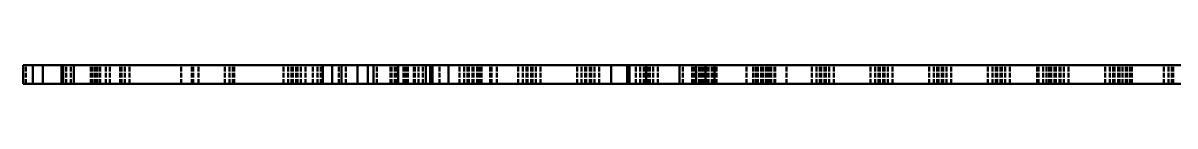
# Model space of a CAD drawing. Header units: millimetres. Extents: x -25 to 356, y -34 to 274.
# Drawn here: x -25.1 to 68.4, y -10.1 to -8.6 of the extents above; entities that cross this region are included whole.
import ezdxf

# ---------------------------------------------------------------- set-up
doc = ezdxf.new("R2010")
doc.units = ezdxf.units.MM
doc.linetypes.add('Continuous2', pattern=[0])
doc.linetypes.add('DASHED', pattern=[0.5, 0.375, -0.125])
doc.layers.add('Unnamed Level 1000', color=1, linetype='Continuous')

msp = doc.modelspace()

# ---------------------------------------------------------------- linework, layer by layer
at = {"layer": 'Unnamed Level 1000', "color": 1, "linetype": 'DASHED', "lineweight": 50, "true_color": 0xff0000}
for p, q in [((-25.111, -10.097), (-25.111, -8.597)), ((-25.111, -10.097), (-25.111, -8.597)), ((-23.511, -8.597), (-25.111, -8.597)), ((-24.897, -10.097), (-24.897, -8.597)), ((-23.511, -10.097), (-23.511, -8.597)), ((-23.511, -10.097), (-23.511, -8.597)), ((-0.78, -8.597), (-23.511, -8.597)), ((-21.986, -10.097), (-21.986, -8.597)), ((-21.986, -10.097), (-21.986, -8.597)), ((-21.236, -8.597), (-21.986, -8.597)), ((-21.986, -10.097), (-21.986, -8.597)), ((-21.986, -8.597), (-21.236, -8.597)), ((-21.986, -10.097), (-21.986, -8.597)), ((-21.986, -8.597), (-20.986, -8.597)), ((-21.986, -8.597), (-21.986, -10.097)), ((-20.986, -8.597), (-21.986, -8.597)), ((-21.986, -10.097), (-21.986, -8.597)), ((-21.986, -10.097), (-21.986, -8.597)), ((-21.236, -8.597), (-21.986, -8.597)), ((-21.986, -10.097), (-21.986, -8.597)), ((-21.986, -8.597), (-21.236, -8.597)), ((-21.885, -10.097), (-21.885, -8.597)), ((-21.885, -10.097), (-21.885, -8.597)), ((-21.852, -8.597), (-21.852, -10.097)), ((-21.852, -10.097), (-21.852, -8.597)), ((-21.611, -10.097), (-21.611, -8.597)), ((-21.611, -10.097), (-21.611, -8.597)), ((-8.736, -8.597), (-21.236, -8.597)), ((-21.236, -10.097), (-21.236, -8.597)), ((-21.236, -10.097), (-21.236, -8.597)), ((-21.236, -10.097), (-21.236, -8.597)), ((-21.236, -8.597), (-8.736, -8.597)), ((-8.736, -8.597), (-21.236, -8.597)), ((-21.236, -10.097), (-21.236, -8.597)), ((-21.236, -10.097), (-21.236, -8.597)), ((-21.236, -10.097), (-21.236, -8.597)), ((-21.236, -8.597), (-8.736, -8.597)), ((-20.986, -8.597), (-20.986, -10.097)), ((-20.986, -8.597), (-20.986, -10.097)), ((-20.986, -8.597), (77.264, -8.597)), ((-20.986, -10.097), (-20.986, -8.597)), ((-20.986, -10.097), (-20.986, -8.597)), ((77.264, -8.597), (-20.986, -8.597)), ((-19.604, -10.097), (-19.604, -8.597)), ((-19.604, -10.097), (-19.604, -8.597)), ((-19.273, -8.597), (-19.604, -8.597)), ((-19.604, -10.097), (-19.604, -8.597)), ((-19.604, -8.597), (-18.854, -8.597)), ((-19.604, -10.097), (-19.604, -8.597)), ((-19.604, -10.097), (-19.604, -8.597)), ((-18.854, -8.597), (-19.604, -8.597)), ((-19.604, -10.097), (-19.604, -8.597)), ((-19.604, -8.597), (-18.854, -8.597)), ((-19.504, -10.097), (-19.504, -8.597)), ((-19.504, -10.097), (-19.504, -8.597)), ((-19.061, -8.597), (-19.273, -8.597)), ((-19.273, -10.097), (-19.273, -8.597)), ((-19.229, -10.097), (-19.229, -8.597)), ((-19.061, -10.097), (-19.061, -8.597)), ((-18.08, -8.597), (-19.061, -8.597)), ((-19.061, -10.097), (-19.061, -8.597)), ((-19.061, -10.097), (-19.061, -8.597)), ((-18.854, -10.097), (-18.854, -8.597)), ((-18.854, -10.097), (-18.854, -8.597)), ((-18.854, -8.597), (15.078, -8.597)), ((-18.854, -10.097), (-18.854, -8.597)), ((-1.592, -8.597), (-18.854, -8.597)), ((-18.854, -10.097), (-18.854, -8.597)), ((-18.854, -10.097), (-18.854, -8.597)), ((-18.854, -8.597), (-1.592, -8.597)), ((-18.404, -10.097), (-18.404, -8.597)), ((-18.08, -10.097), (-18.08, -8.597)), ((-12.28, -8.597), (-18.08, -8.597)), ((-17.223, -10.097), (-17.223, -8.597)), ((-17.223, -10.097), (-17.223, -8.597)), ((-16.473, -8.597), (-17.223, -8.597)), ((-17.223, -10.097), (-17.223, -8.597)), ((-17.223, -8.597), (-16.473, -8.597)), ((-17.223, -10.097), (-17.223, -8.597)), ((-17.223, -10.097), (-17.223, -8.597)), ((-16.473, -8.597), (-17.223, -8.597)), ((-17.223, -10.097), (-17.223, -8.597)), ((-17.223, -8.597), (-16.473, -8.597)), ((-17.123, -10.097), (-17.123, -8.597)), ((-17.123, -10.097), (-17.123, -8.597)), ((-16.848, -10.097), (-16.848, -8.597)), ((-16.848, -10.097), (-16.848, -8.597)), ((-3.973, -8.597), (-16.473, -8.597)), ((-16.473, -10.097), (-16.473, -8.597)), ((-16.473, -10.097), (-16.473, -8.597)), ((-16.473, -10.097), (-16.473, -8.597)), ((-16.473, -8.597), (-3.973, -8.597)), ((-3.973, -8.597), (-16.473, -8.597)), ((-16.473, -10.097), (-16.473, -8.597)), ((-16.473, -10.097), (-16.473, -8.597)), ((-16.473, -10.097), (-16.473, -8.597)), ((-16.473, -8.597), (-3.973, -8.597)), ((-12.28, -10.097), (-12.28, -8.597)), ((-11.337, -8.597), (-12.28, -8.597)), ((-12.28, -10.097), (-12.28, -8.597)), ((-11.414, -10.097), (-11.414, -8.597)), ((-11.337, -10.097), (-11.337, -8.597)), ((-10.866, -8.597), (-11.337, -8.597)), ((-11.299, -10.097), (-11.299, -8.597)), ((-10.866, -10.097), (-10.866, -8.597)), ((-10.866, -10.097), (-10.866, -8.597)), ((4.706, -8.597), (-10.866, -8.597)), ((-8.736, -10.097), (-8.736, -8.597)), ((-8.736, -10.097), (-8.736, -8.597)), ((-7.986, -8.597), (-8.736, -8.597)), ((-8.736, -10.097), (-8.736, -8.597)), ((-8.736, -8.597), (-7.986, -8.597)), ((-8.736, -10.097), (-8.736, -8.597)), ((-8.736, -10.097), (-8.736, -8.597)), ((-7.986, -8.597), (-8.736, -8.597)), ((-8.736, -10.097), (-8.736, -8.597)), ((-8.736, -8.597), (-7.986, -8.597)), ((-8.361, -10.097), (-8.361, -8.597)), ((-8.361, -10.097), (-8.361, -8.597)), ((-8.086, -10.097), (-8.086, -8.597)), ((-8.086, -10.097), (-8.086, -8.597)), ((-7.986, -10.097), (-7.986, -8.597)), ((-7.986, -10.097), (-7.986, -8.597)), ((-7.986, -10.097), (-7.986, -8.597)), ((-7.986, -10.097), (-7.986, -8.597)), ((-7.986, -10.097), (-7.986, -8.597)), ((-7.986, -10.097), (-7.986, -8.597)), ((-3.973, -10.097), (-3.973, -8.597)), ((-3.973, -10.097), (-3.973, -8.597)), ((-3.223, -8.597), (-3.973, -8.597)), ((-3.973, -10.097), (-3.973, -8.597)), ((-3.973, -8.597), (-3.223, -8.597)), ((-3.973, -10.097), (-3.973, -8.597)), ((-3.973, -10.097), (-3.973, -8.597)), ((-3.223, -8.597), (-3.973, -8.597)), ((-3.973, -10.097), (-3.973, -8.597)), ((-3.973, -8.597), (-3.223, -8.597)), ((-3.598, -10.097), (-3.598, -8.597)), ((-3.598, -10.097), (-3.598, -8.597)), ((-3.324, -10.097), (-3.324, -8.597)), ((-3.324, -10.097), (-3.324, -8.597)), ((-3.223, -10.097), (-3.223, -8.597)), ((-3.223, -10.097), (-3.223, -8.597)), ((-3.223, -10.097), (-3.223, -8.597)), ((-3.223, -10.097), (-3.223, -8.597)), ((-3.223, -10.097), (-3.223, -8.597)), ((-3.223, -10.097), (-3.223, -8.597)), ((-2.936, -10.097), (-2.936, -8.597)), ((-2.936, -10.097), (-2.936, -8.597)), ((-2.186, -8.597), (-2.936, -8.597)), ((-2.936, -10.097), (-2.936, -8.597)), ((-2.936, -8.597), (-2.186, -8.597)), ((-2.835, -10.097), (-2.835, -8.597)), ((-2.561, -10.097), (-2.561, -8.597)), ((10.314, -8.597), (-2.186, -8.597)), ((-2.186, -10.097), (-2.186, -8.597)), ((-2.186, -10.097), (-2.186, -8.597)), ((-2.186, -10.097), (-2.186, -8.597)), ((-2.186, -8.597), (10.314, -8.597)), ((-1.592, -10.097), (-1.592, -8.597)), ((-1.592, -10.097), (-1.592, -8.597)), ((-0.842, -8.597), (-1.592, -8.597)), ((-1.592, -10.097), (-1.592, -8.597)), ((-1.592, -8.597), (-0.842, -8.597)), ((-1.217, -10.097), (-1.217, -8.597)), ((-0.942, -10.097), (-0.942, -8.597)), ((-0.842, -10.097), (-0.842, -8.597)), ((-0.842, -10.097), (-0.842, -8.597)), ((-0.842, -10.097), (-0.842, -8.597)), ((-0.78, -10.097), (-0.78, -8.597)), ((-0.78, -10.097), (-0.78, -8.597)), ((-0.78, -8.597), (0.72, -8.597)), ((0.519, -10.097), (0.519, -8.597)), ((0.72, -10.097), (0.72, -8.597)), ((0.72, -10.097), (0.72, -8.597)), ((0.72, -10.097), (0.72, -8.597)), ((0.72, -10.097), (0.72, -8.597)), ((0.72, -10.097), (0.72, -8.597)), ((3.32, -8.597), (0.72, -8.597)), ((1.069, -10.097), (1.069, -8.597)), ((5.77, -8.597), (2.87, -8.597)), ((2.87, -8.597), (2.87, -10.097)), ((2.87, -10.097), (2.87, -8.597)), ((2.87, -8.597), (5.77, -8.597)), ((5.77, -8.597), (2.87, -8.597)), ((2.87, -8.597), (2.87, -10.097)), ((2.87, -10.097), (2.87, -8.597)), ((2.87, -8.597), (5.77, -8.597)), ((3.32, -10.097), (3.32, -8.597)), ((3.32, -10.097), (3.32, -8.597)), ((5.32, -8.597), (3.32, -8.597)), ((3.595, -10.097), (3.595, -8.597)), ((3.595, -10.097), (3.595, -8.597)), ((3.595, -10.097), (3.595, -8.597)), ((3.595, -10.097), (3.595, -8.597)), ((5.177, -8.597), (4.706, -8.597)), ((4.706, -10.097), (4.706, -8.597)), ((4.797, -10.097), (4.797, -8.597)), ((5.045, -10.097), (5.045, -8.597)), ((5.045, -10.097), (5.045, -8.597)), ((5.045, -10.097), (5.045, -8.597)), ((5.045, -10.097), (5.045, -8.597)), ((5.177, -10.097), (5.177, -8.597)), ((6.12, -8.597), (5.177, -8.597)), ((5.177, -10.097), (5.177, -8.597)), ((5.177, -10.097), (5.177, -8.597)), ((5.32, -10.097), (5.32, -8.597)), ((7.92, -8.597), (5.32, -8.597)), ((5.77, -10.097), (5.77, -8.597)), ((5.77, -10.097), (5.77, -8.597)), ((5.77, -10.097), (5.77, -8.597)), ((5.77, -10.097), (5.77, -8.597)), ((5.938, -10.097), (5.938, -8.597)), ((6.12, -10.097), (6.12, -8.597)), ((11.92, -8.597), (6.12, -8.597)), ((6.589, -10.097), (6.589, -8.597)), ((6.589, -10.097), (6.589, -8.597)), ((7.339, -8.597), (6.589, -8.597)), ((6.589, -10.097), (6.589, -8.597)), ((6.589, -8.597), (7.339, -8.597)), ((6.589, -10.097), (6.589, -8.597)), ((6.589, -10.097), (6.589, -8.597)), ((7.339, -8.597), (6.589, -8.597)), ((6.589, -10.097), (6.589, -8.597)), ((6.589, -8.597), (7.339, -8.597)), ((6.62, -10.097), (6.62, -8.597)), ((6.69, -10.097), (6.69, -8.597)), ((6.69, -10.097), (6.69, -8.597)), ((6.964, -10.097), (6.964, -8.597)), ((6.964, -10.097), (6.964, -8.597)), ((19.839, -8.597), (7.339, -8.597)), ((7.339, -10.097), (7.339, -8.597)), ((7.339, -10.097), (7.339, -8.597)), ((7.339, -10.097), (7.339, -8.597)), ((7.339, -8.597), (19.839, -8.597)), ((19.839, -8.597), (7.339, -8.597)), ((7.339, -10.097), (7.339, -8.597)), ((7.339, -10.097), (7.339, -8.597)), ((7.339, -10.097), (7.339, -8.597)), ((7.339, -8.597), (19.839, -8.597)), ((7.92, -10.097), (7.92, -8.597)), ((7.92, -10.097), (7.92, -8.597)), ((7.92, -10.097), (7.92, -8.597)), ((9.42, -8.597), (7.92, -8.597)), ((7.92, -10.097), (7.92, -8.597)), ((7.92, -10.097), (7.92, -8.597)), ((8.67, -10.097), (8.67, -8.597)), ((28.439, -8.597), (9.42, -8.597)), ((9.42, -10.097), (9.42, -8.597)), ((10.314, -10.097), (10.314, -8.597)), ((10.314, -10.097), (10.314, -8.597)), ((11.064, -8.597), (10.314, -8.597)), ((10.314, -10.097), (10.314, -8.597)), ((10.314, -8.597), (11.064, -8.597)), ((10.689, -10.097), (10.689, -8.597)), ((10.964, -10.097), (10.964, -8.597)), ((11.064, -10.097), (11.064, -8.597)), ((11.064, -10.097), (11.064, -8.597)), ((11.064, -10.097), (11.064, -8.597)), ((11.352, -10.097), (11.352, -8.597)), ((11.352, -10.097), (11.352, -8.597)), ((12.102, -8.597), (11.352, -8.597)), ((11.352, -10.097), (11.352, -8.597)), ((11.352, -8.597), (12.102, -8.597)), ((11.452, -10.097), (11.452, -8.597)), ((11.727, -10.097), (11.727, -8.597)), ((11.92, -10.097), (11.92, -8.597)), ((11.92, -10.097), (11.92, -8.597)), ((12.863, -8.597), (11.92, -8.597)), ((12.102, -10.097), (12.102, -8.597)), ((24.602, -8.597), (12.102, -8.597)), ((12.102, -10.097), (12.102, -8.597)), ((12.102, -10.097), (12.102, -8.597)), ((12.102, -8.597), (24.602, -8.597)), ((12.786, -10.097), (12.786, -8.597)), ((12.863, -10.097), (12.863, -8.597)), ((13.334, -8.597), (12.863, -8.597)), ((12.901, -10.097), (12.901, -8.597)), ((13.334, -10.097), (13.334, -8.597)), ((13.334, -10.097), (13.334, -8.597)), ((15.078, -8.597), (13.334, -8.597)), ((15.078, -10.097), (15.078, -8.597)), ((15.078, -10.097), (15.078, -8.597)), ((15.828, -8.597), (15.078, -8.597)), ((15.078, -10.097), (15.078, -8.597)), ((15.078, -8.597), (15.828, -8.597)), ((15.453, -10.097), (15.453, -8.597)), ((15.728, -10.097), (15.728, -8.597)), ((15.828, -10.097), (15.828, -8.597)), ((15.828, -10.097), (15.828, -8.597)), ((15.828, -10.097), (15.828, -8.597)), ((16.114, -10.097), (16.114, -8.597)), ((16.114, -10.097), (16.114, -8.597)), ((16.864, -8.597), (16.114, -8.597)), ((16.114, -10.097), (16.114, -8.597)), ((16.114, -8.597), (16.864, -8.597)), ((16.114, -10.097), (16.114, -8.597)), ((16.114, -10.097), (16.114, -8.597)), ((16.864, -8.597), (16.114, -8.597)), ((16.114, -10.097), (16.114, -8.597)), ((16.114, -8.597), (16.864, -8.597)), ((16.215, -10.097), (16.215, -8.597)), ((16.215, -10.097), (16.215, -8.597)), ((16.489, -10.097), (16.489, -8.597)), ((16.489, -10.097), (16.489, -8.597)), ((29.364, -8.597), (16.864, -8.597)), ((16.864, -10.097), (16.864, -8.597)), ((16.864, -10.097), (16.864, -8.597)), ((16.864, -10.097), (16.864, -8.597)), ((16.864, -8.597), (29.364, -8.597)), ((16.864, -10.097), (16.864, -8.597)), ((29.364, -8.597), (16.864, -8.597)), ((16.864, -10.097), (16.864, -8.597)), ((16.864, -10.097), (16.864, -8.597)), ((16.864, -8.597), (20.589, -8.597)), ((19.839, -10.097), (19.839, -8.597)), ((19.839, -10.097), (19.839, -8.597)), ((20.589, -8.597), (19.839, -8.597)), ((19.839, -10.097), (19.839, -8.597)), ((19.839, -8.597), (20.589, -8.597)), ((19.839, -10.097), (19.839, -8.597)), ((19.839, -10.097), (19.839, -8.597)), ((20.589, -8.597), (19.839, -8.597)), ((19.839, -10.097), (19.839, -8.597)), ((19.839, -8.597), (20.589, -8.597)), ((20.214, -10.097), (20.214, -8.597)), ((20.214, -10.097), (20.214, -8.597)), ((20.489, -10.097), (20.489, -8.597)), ((20.489, -10.097), (20.489, -8.597)), ((20.589, -10.097), (20.589, -8.597)), ((20.589, -10.097), (20.589, -8.597)), ((20.589, -10.097), (20.589, -8.597)), ((20.589, -10.097), (20.589, -8.597)), ((20.589, -10.097), (20.589, -8.597)), ((20.589, -10.097), (20.589, -8.597)), ((20.589, -8.597), (20.877, -8.597)), ((20.877, -10.097), (20.877, -8.597)), ((20.877, -10.097), (20.877, -8.597)), ((21.627, -8.597), (20.877, -8.597)), ((20.877, -10.097), (20.877, -8.597)), ((20.877, -8.597), (21.627, -8.597)), ((20.877, -8.597), (22.605, -8.597)), ((20.977, -10.097), (20.977, -8.597)), ((21.252, -10.097), (21.252, -8.597)), ((34.127, -8.597), (21.627, -8.597)), ((21.627, -10.097), (21.627, -8.597)), ((21.627, -10.097), (21.627, -8.597)), ((21.627, -10.097), (21.627, -8.597)), ((21.627, -8.597), (34.127, -8.597)), ((22.605, -8.597), (24.105, -8.597)), ((24.105, -10.097), (24.105, -8.597)), ((24.105, -8.597), (25.352, -8.597)), ((24.602, -10.097), (24.602, -8.597)), ((24.602, -10.097), (24.602, -8.597)), ((25.352, -8.597), (24.602, -8.597)), ((24.602, -10.097), (24.602, -8.597)), ((24.602, -8.597), (25.352, -8.597)), ((24.977, -10.097), (24.977, -8.597)), ((25.251, -10.097), (25.251, -8.597)), ((25.352, -10.097), (25.352, -8.597)), ((25.352, -10.097), (25.352, -8.597)), ((25.352, -10.097), (25.352, -8.597)), ((25.352, -8.597), (25.639, -8.597)), ((25.639, -10.097), (25.639, -8.597)), ((25.639, -10.097), (25.639, -8.597)), ((26.389, -8.597), (25.639, -8.597)), ((25.639, -10.097), (25.639, -8.597)), ((25.639, -8.597), (26.389, -8.597)), ((25.639, -8.597), (29.364, -8.597)), ((25.74, -10.097), (25.74, -8.597)), ((26.014, -10.097), (26.014, -8.597)), ((26.389, -10.097), (26.389, -8.597)), ((38.889, -8.597), (26.389, -8.597)), ((26.389, -10.097), (26.389, -8.597)), ((26.389, -10.097), (26.389, -8.597)), ((26.389, -8.597), (38.889, -8.597)), ((28.439, -10.097), (28.439, -8.597)), ((29.939, -8.597), (28.439, -8.597)), ((29.189, -10.097), (29.189, -8.597)), ((29.364, -10.097), (29.364, -8.597)), ((29.364, -10.097), (29.364, -8.597)), ((30.114, -8.597), (29.364, -8.597)), ((29.364, -10.097), (29.364, -8.597)), ((29.364, -8.597), (30.114, -8.597)), ((29.364, -10.097), (29.364, -8.597)), ((29.364, -10.097), (29.364, -8.597)), ((30.114, -8.597), (29.364, -8.597)), ((29.364, -10.097), (29.364, -8.597)), ((29.364, -8.597), (29.409, -8.597)), ((29.409, -10.097), (29.409, -8.597)), ((29.409, -10.097), (29.409, -8.597)), ((29.409, -8.597), (29.505, -8.597)), ((29.409, -10.097), (29.409, -8.597)), ((29.505, -10.097), (29.505, -8.597)), ((29.505, -10.097), (29.505, -8.597)), ((29.505, -10.097), (29.505, -8.597)), ((29.505, -8.597), (29.939, -8.597)), ((29.739, -10.097), (29.739, -8.597)), ((29.856, -10.097), (29.856, -8.597)), ((29.939, -10.097), (29.939, -8.597)), ((29.939, -10.097), (29.939, -8.597)), ((29.939, -10.097), (29.939, -8.597)), ((30.014, -10.097), (30.014, -8.597)), ((30.014, -10.097), (30.014, -8.597)), ((30.114, -10.097), (30.114, -8.597)), ((30.114, -10.097), (30.114, -8.597)), ((30.114, -10.097), (30.114, -8.597)), ((30.114, -10.097), (30.114, -8.597)), ((30.114, -10.097), (30.114, -8.597)), ((30.93, -8.597), (30.114, -8.597)), ((30.121, -10.097), (30.121, -8.597)), ((30.402, -10.097), (30.402, -8.597)), ((30.402, -10.097), (30.402, -8.597)), ((31.152, -8.597), (30.402, -8.597)), ((30.402, -10.097), (30.402, -8.597)), ((30.402, -8.597), (31.152, -8.597)), ((30.402, -10.097), (30.402, -8.597)), ((30.402, -10.097), (30.402, -8.597)), ((31.152, -8.597), (30.402, -8.597)), ((30.402, -10.097), (30.402, -8.597)), ((30.402, -8.597), (31.152, -8.597)), ((30.437, -10.097), (30.437, -8.597)), ((30.502, -10.097), (30.502, -8.597)), ((30.502, -10.097), (30.502, -8.597)), ((30.777, -10.097), (30.777, -8.597)), ((30.777, -10.097), (30.777, -8.597)), ((30.93, -10.097), (30.93, -8.597)), ((34.348, -8.597), (30.93, -8.597)), ((30.93, -10.097), (30.93, -8.597)), ((30.93, -10.097), (30.93, -8.597)), ((43.652, -8.597), (31.152, -8.597)), ((31.152, -10.097), (31.152, -8.597)), ((31.152, -10.097), (31.152, -8.597)), ((31.152, -10.097), (31.152, -8.597)), ((31.152, -8.597), (43.652, -8.597)), ((31.152, -10.097), (31.152, -8.597)), ((43.652, -8.597), (31.152, -8.597)), ((31.152, -10.097), (31.152, -8.597)), ((31.152, -10.097), (31.152, -8.597)), ((31.152, -8.597), (43.652, -8.597)), ((33.595, -10.097), (33.595, -8.597)), ((34.127, -10.097), (34.127, -8.597)), ((34.127, -10.097), (34.127, -8.597)), ((34.877, -8.597), (34.127, -8.597)), ((34.127, -10.097), (34.127, -8.597)), ((34.127, -8.597), (34.877, -8.597)), ((34.348, -10.097), (34.348, -8.597)), ((35.164, -8.597), (34.348, -8.597)), ((34.414, -10.097), (34.414, -8.597)), ((34.502, -10.097), (34.502, -8.597)), ((34.776, -10.097), (34.776, -8.597)), ((34.877, -10.097), (34.877, -8.597)), ((34.877, -10.097), (34.877, -8.597)), ((34.877, -10.097), (34.877, -8.597)), ((34.914, -10.097), (34.914, -8.597)), ((35.164, -10.097), (35.164, -8.597)), ((35.164, -10.097), (35.164, -8.597)), ((35.914, -8.597), (35.164, -8.597)), ((35.164, -10.097), (35.164, -8.597)), ((35.164, -8.597), (35.914, -8.597)), ((35.164, -10.097), (35.164, -8.597)), ((35.164, -10.097), (35.164, -8.597)), ((35.914, -8.597), (35.164, -8.597)), ((35.164, -10.097), (35.164, -8.597)), ((35.164, -10.097), (35.164, -8.597)), ((35.265, -10.097), (35.265, -8.597)), ((35.339, -10.097), (35.339, -8.597)), ((35.339, -10.097), (35.339, -8.597)), ((35.339, -8.597), (35.869, -8.597)), ((35.339, -10.097), (35.339, -8.597)), ((36.839, -8.597), (35.339, -8.597)), ((35.539, -10.097), (35.539, -8.597)), ((35.539, -10.097), (35.539, -8.597)), ((35.54, -10.097), (35.54, -8.597)), ((35.589, -10.097), (35.589, -8.597)), ((35.869, -10.097), (35.869, -8.597)), ((35.869, -8.597), (35.914, -8.597)), ((35.914, -10.097), (35.914, -8.597)), ((48.414, -8.597), (35.914, -8.597)), ((35.914, -10.097), (35.914, -8.597)), ((35.914, -10.097), (35.914, -8.597)), ((35.914, -8.597), (48.414, -8.597)), ((35.914, -10.097), (35.914, -8.597)), ((48.414, -8.597), (35.914, -8.597)), ((35.914, -10.097), (35.914, -8.597)), ((35.914, -10.097), (35.914, -8.597)), ((35.914, -8.597), (39.639, -8.597)), ((36.839, -10.097), (36.839, -8.597)), ((36.839, -10.097), (36.839, -8.597)), ((99.22, -8.597), (36.839, -8.597)), ((38.889, -10.097), (38.889, -8.597)), ((38.889, -10.097), (38.889, -8.597)), ((39.639, -8.597), (38.889, -8.597)), ((38.889, -10.097), (38.889, -8.597)), ((38.889, -8.597), (39.639, -8.597)), ((39.264, -10.097), (39.264, -8.597)), ((39.539, -10.097), (39.539, -8.597)), ((39.639, -10.097), (39.639, -8.597)), ((39.639, -10.097), (39.639, -8.597)), ((39.639, -10.097), (39.639, -8.597)), ((39.639, -8.597), (39.927, -8.597)), ((39.927, -10.097), (39.927, -8.597)), ((39.927, -10.097), (39.927, -8.597)), ((40.677, -8.597), (39.927, -8.597)), ((39.927, -10.097), (39.927, -8.597)), ((39.927, -8.597), (40.677, -8.597)), ((39.927, -8.597), (44.402, -8.597)), ((40.027, -10.097), (40.027, -8.597)), ((40.302, -10.097), (40.302, -8.597)), ((40.677, -10.097), (40.677, -8.597)), ((53.177, -8.597), (40.677, -8.597)), ((40.677, -10.097), (40.677, -8.597)), ((40.677, -10.097), (40.677, -8.597)), ((40.677, -8.597), (53.177, -8.597)), ((43.652, -10.097), (43.652, -8.597)), ((43.652, -10.097), (43.652, -8.597)), ((44.402, -8.597), (43.652, -8.597)), ((43.652, -10.097), (43.652, -8.597)), ((43.652, -8.597), (44.402, -8.597)), ((43.652, -10.097), (43.652, -8.597)), ((43.652, -10.097), (43.652, -8.597)), ((44.402, -8.597), (43.652, -8.597)), ((43.652, -10.097), (43.652, -8.597)), ((43.652, -8.597), (44.402, -8.597)), ((44.027, -10.097), (44.027, -8.597)), ((44.027, -10.097), (44.027, -8.597)), ((44.301, -10.097), (44.301, -8.597)), ((44.301, -10.097), (44.301, -8.597)), ((44.402, -10.097), (44.402, -8.597)), ((44.402, -10.097), (44.402, -8.597)), ((44.402, -10.097), (44.402, -8.597)), ((44.402, -10.097), (44.402, -8.597)), ((44.402, -10.097), (44.402, -8.597)), ((44.402, -10.097), (44.402, -8.597)), ((44.402, -8.597), (44.689, -8.597)), ((44.689, -10.097), (44.689, -8.597)), ((44.689, -10.097), (44.689, -8.597)), ((45.439, -8.597), (44.689, -8.597)), ((44.689, -10.097), (44.689, -8.597)), ((44.689, -8.597), (45.439, -8.597)), ((44.689, -8.597), (48.414, -8.597)), ((44.79, -10.097), (44.79, -8.597)), ((45.064, -10.097), (45.064, -8.597)), ((45.439, -10.097), (45.439, -8.597)), ((57.939, -8.597), (45.439, -8.597)), ((45.439, -10.097), (45.439, -8.597)), ((45.439, -10.097), (45.439, -8.597)), ((45.439, -8.597), (57.939, -8.597)), ((48.414, -10.097), (48.414, -8.597)), ((48.414, -10.097), (48.414, -8.597)), ((49.164, -8.597), (48.414, -8.597)), ((48.414, -10.097), (48.414, -8.597)), ((48.414, -8.597), (49.164, -8.597)), ((48.414, -10.097), (48.414, -8.597)), ((48.414, -10.097), (48.414, -8.597)), ((49.164, -8.597), (48.414, -8.597)), ((48.414, -10.097), (48.414, -8.597)), ((48.414, -8.597), (49.164, -8.597)), ((48.789, -10.097), (48.789, -8.597)), ((48.789, -10.097), (48.789, -8.597)), ((49.064, -10.097), (49.064, -8.597)), ((49.064, -10.097), (49.064, -8.597)), ((49.164, -10.097), (49.164, -8.597)), ((49.164, -10.097), (49.164, -8.597)), ((49.164, -10.097), (49.164, -8.597)), ((49.164, -10.097), (49.164, -8.597)), ((49.164, -10.097), (49.164, -8.597)), ((49.164, -10.097), (49.164, -8.597)), ((49.452, -10.097), (49.452, -8.597)), ((49.452, -10.097), (49.452, -8.597)), ((50.202, -8.597), (49.452, -8.597)), ((49.452, -10.097), (49.452, -8.597)), ((49.452, -8.597), (50.202, -8.597)), ((49.552, -10.097), (49.552, -8.597)), ((49.827, -10.097), (49.827, -8.597)), ((50.202, -10.097), (50.202, -8.597)), ((62.702, -8.597), (50.202, -8.597)), ((50.202, -10.097), (50.202, -8.597)), ((50.202, -10.097), (50.202, -8.597)), ((50.202, -8.597), (62.702, -8.597)), ((53.177, -10.097), (53.177, -8.597)), ((53.177, -10.097), (53.177, -8.597)), ((53.927, -8.597), (53.177, -8.597)), ((53.177, -10.097), (53.177, -8.597)), ((53.177, -8.597), (53.927, -8.597)), ((53.552, -10.097), (53.552, -8.597)), ((53.826, -10.097), (53.826, -8.597)), ((53.927, -10.097), (53.927, -8.597)), ((53.927, -10.097), (53.927, -8.597)), ((53.927, -10.097), (53.927, -8.597)), ((54.214, -10.097), (54.214, -8.597)), ((54.214, -10.097), (54.214, -8.597)), ((54.964, -8.597), (54.214, -8.597)), ((54.214, -10.097), (54.214, -8.597)), ((54.214, -8.597), (54.964, -8.597)), ((54.214, -10.097), (54.214, -8.597)), ((54.214, -10.097), (54.214, -8.597)), ((54.964, -8.597), (54.214, -8.597)), ((54.214, -10.097), (54.214, -8.597)), ((54.214, -8.597), (54.964, -8.597)), ((54.315, -10.097), (54.315, -8.597)), ((54.315, -10.097), (54.315, -8.597)), ((54.589, -10.097), (54.589, -8.597)), ((54.589, -10.097), (54.589, -8.597)), ((54.964, -10.097), (54.964, -8.597)), ((67.464, -8.597), (54.964, -8.597)), ((54.964, -10.097), (54.964, -8.597)), ((54.964, -10.097), (54.964, -8.597)), ((54.964, -8.597), (67.464, -8.597)), ((54.964, -10.097), (54.964, -8.597)), ((67.464, -8.597), (54.964, -8.597)), ((54.964, -10.097), (54.964, -8.597)), ((54.964, -10.097), (54.964, -8.597)), ((54.964, -8.597), (67.464, -8.597)), ((57.164, -10.097), (57.164, -8.597)), ((57.164, -10.097), (57.164, -8.597)), ((58.164, -8.597), (57.164, -8.597)), ((57.164, -10.097), (57.164, -8.597)), ((57.164, -8.597), (58.164, -8.597)), ((57.298, -10.097), (57.298, -8.597)), ((57.664, -10.097), (57.664, -8.597)), ((57.939, -10.097), (57.939, -8.597)), ((57.939, -10.097), (57.939, -8.597)), ((58.689, -8.597), (57.939, -8.597)), ((57.939, -10.097), (57.939, -8.597)), ((57.939, -8.597), (58.689, -8.597)), ((63.864, -8.597), (58.164, -8.597)), ((58.164, -10.097), (58.164, -8.597)), ((58.164, -10.097), (58.164, -8.597)), ((58.164, -10.097), (58.164, -8.597)), ((58.164, -8.597), (63.864, -8.597)), ((58.314, -10.097), (58.314, -8.597)), ((58.589, -10.097), (58.589, -8.597)), ((58.689, -10.097), (58.689, -8.597)), ((58.689, -10.097), (58.689, -8.597)), ((58.689, -10.097), (58.689, -8.597)), ((58.977, -10.097), (58.977, -8.597)), ((58.977, -10.097), (58.977, -8.597)), ((59.727, -8.597), (58.977, -8.597)), ((58.977, -10.097), (58.977, -8.597)), ((58.977, -8.597), (59.727, -8.597)), ((59.077, -10.097), (59.077, -8.597)), ((59.352, -10.097), (59.352, -8.597)), ((72.227, -8.597), (59.727, -8.597)), ((59.727, -10.097), (59.727, -8.597)), ((59.727, -10.097), (59.727, -8.597)), ((59.727, -10.097), (59.727, -8.597)), ((59.727, -8.597), (72.227, -8.597)), ((62.702, -10.097), (62.702, -8.597)), ((62.702, -10.097), (62.702, -8.597)), ((63.452, -8.597), (62.702, -8.597)), ((62.702, -10.097), (62.702, -8.597)), ((62.702, -8.597), (63.452, -8.597)), ((63.077, -10.097), (63.077, -8.597)), ((63.351, -10.097), (63.351, -8.597)), ((63.452, -10.097), (63.452, -8.597)), ((63.452, -10.097), (63.452, -8.597)), ((63.452, -10.097), (63.452, -8.597)), ((63.739, -10.097), (63.739, -8.597)), ((63.739, -10.097), (63.739, -8.597)), ((64.489, -8.597), (63.739, -8.597)), ((63.739, -10.097), (63.739, -8.597)), ((63.739, -8.597), (64.489, -8.597)), ((63.84, -10.097), (63.84, -8.597)), ((63.864, -10.097), (63.864, -8.597)), ((63.864, -10.097), (63.864, -8.597)), ((64.864, -8.597), (63.864, -8.597)), ((63.864, -10.097), (63.864, -8.597)), ((63.864, -8.597), (64.864, -8.597)), ((64.114, -10.097), (64.114, -8.597)), ((64.364, -10.097), (64.364, -8.597)), ((64.489, -10.097), (64.489, -8.597)), ((76.989, -8.597), (64.489, -8.597)), ((64.489, -10.097), (64.489, -8.597)), ((64.489, -10.097), (64.489, -8.597)), ((64.489, -8.597), (76.989, -8.597)), ((64.73, -10.097), (64.73, -8.597)), ((64.864, -10.097), (64.864, -8.597)), ((64.864, -10.097), (64.864, -8.597)), ((64.864, -10.097), (64.864, -8.597)), ((67.464, -10.097), (67.464, -8.597)), ((67.464, -10.097), (67.464, -8.597)), ((68.214, -8.597), (67.464, -8.597)), ((67.464, -10.097), (67.464, -8.597)), ((67.464, -8.597), (68.214, -8.597)), ((67.464, -10.097), (67.464, -8.597)), ((67.464, -10.097), (67.464, -8.597)), ((68.214, -8.597), (67.464, -8.597)), ((67.464, -10.097), (67.464, -8.597)), ((67.464, -8.597), (68.214, -8.597)), ((67.839, -10.097), (67.839, -8.597)), ((67.839, -10.097), (67.839, -8.597)), ((68.114, -10.097), (68.114, -8.597)), ((68.114, -10.097), (68.114, -8.597)), ((68.214, -10.097), (68.214, -8.597)), ((68.214, -10.097), (68.214, -8.597)), ((68.214, -10.097), (68.214, -8.597)), ((68.214, -10.097), (68.214, -8.597)), ((68.214, -10.097), (68.214, -8.597)), ((68.214, -10.097), (68.214, -8.597)), ((-23.511, -10.097), (-25.111, -10.097)), ((-23.511, -10.097), (-0.78, -10.097)), ((-21.986, -10.097), (-21.236, -10.097)), ((-21.236, -10.097), (-21.986, -10.097)), ((-20.986, -10.097), (-21.986, -10.097)), ((-21.986, -10.097), (-20.986, -10.097)), ((-21.986, -10.097), (-21.236, -10.097)), ((-21.236, -10.097), (-21.986, -10.097)), ((-8.736, -10.097), (-21.236, -10.097)), ((-21.236, -10.097), (-8.736, -10.097)), ((-8.736, -10.097), (-21.236, -10.097)), ((-21.236, -10.097), (-8.736, -10.097)), ((77.264, -10.097), (-20.986, -10.097)), ((-20.986, -10.097), (77.264, -10.097)), ((-19.604, -10.097), (-19.273, -10.097)), ((-18.854, -10.097), (-19.604, -10.097)), ((-19.604, -10.097), (-18.854, -10.097)), ((-18.854, -10.097), (-19.604, -10.097)), ((-19.061, -10.097), (-19.273, -10.097)), ((-19.061, -10.097), (-18.08, -10.097)), ((-18.854, -10.097), (15.078, -10.097)), ((-1.592, -10.097), (-18.854, -10.097)), ((-18.854, -10.097), (-1.592, -10.097)), ((-12.28, -10.097), (-18.08, -10.097)), ((-17.223, -10.097), (-16.473, -10.097)), ((-16.473, -10.097), (-17.223, -10.097)), ((-17.223, -10.097), (-16.473, -10.097)), ((-16.473, -10.097), (-17.223, -10.097)), ((-3.973, -10.097), (-16.473, -10.097)), ((-16.473, -10.097), (-3.973, -10.097)), ((-3.973, -10.097), (-16.473, -10.097)), ((-16.473, -10.097), (-3.973, -10.097)), ((-12.28, -10.097), (-11.337, -10.097)), ((-10.866, -10.097), (-11.337, -10.097)), ((4.706, -10.097), (-10.866, -10.097)), ((-8.736, -10.097), (-7.986, -10.097)), ((-7.986, -10.097), (-8.736, -10.097)), ((-8.736, -10.097), (-7.986, -10.097)), ((-7.986, -10.097), (-8.736, -10.097)), ((-3.973, -10.097), (-3.223, -10.097)), ((-3.223, -10.097), (-3.973, -10.097)), ((-3.973, -10.097), (-3.223, -10.097)), ((-3.223, -10.097), (-3.973, -10.097)), ((-2.936, -10.097), (-2.186, -10.097)), ((-2.186, -10.097), (-2.936, -10.097)), ((10.314, -10.097), (-2.186, -10.097)), ((-2.186, -10.097), (10.314, -10.097)), ((-1.592, -10.097), (-0.842, -10.097)), ((-0.842, -10.097), (-1.592, -10.097)), ((-0.78, -10.097), (0.72, -10.097)), ((3.32, -10.097), (0.72, -10.097)), ((5.77, -10.097), (2.87, -10.097)), ((2.87, -10.097), (5.77, -10.097)), ((5.77, -10.097), (2.87, -10.097)), ((2.87, -10.097), (5.77, -10.097)), ((5.32, -10.097), (3.32, -10.097)), ((5.177, -10.097), (4.706, -10.097)), ((5.177, -10.097), (6.12, -10.097)), ((7.92, -10.097), (5.32, -10.097)), ((11.92, -10.097), (6.12, -10.097)), ((6.589, -10.097), (7.339, -10.097)), ((7.339, -10.097), (6.589, -10.097)), ((6.589, -10.097), (7.339, -10.097)), ((7.339, -10.097), (6.589, -10.097)), ((19.839, -10.097), (7.339, -10.097)), ((7.339, -10.097), (19.839, -10.097)), ((19.839, -10.097), (7.339, -10.097)), ((7.339, -10.097), (19.839, -10.097)), ((9.42, -10.097), (7.92, -10.097)), ((9.42, -10.097), (28.439, -10.097)), ((10.314, -10.097), (11.064, -10.097)), ((11.064, -10.097), (10.314, -10.097)), ((11.352, -10.097), (12.102, -10.097)), ((12.102, -10.097), (11.352, -10.097)), ((11.92, -10.097), (12.863, -10.097)), ((24.602, -10.097), (12.102, -10.097)), ((12.102, -10.097), (24.602, -10.097)), ((13.334, -10.097), (12.863, -10.097)), ((15.078, -10.097), (13.334, -10.097)), ((15.078, -10.097), (15.828, -10.097)), ((15.828, -10.097), (15.078, -10.097)), ((16.114, -10.097), (16.864, -10.097)), ((16.864, -10.097), (16.114, -10.097)), ((16.114, -10.097), (16.864, -10.097)), ((16.864, -10.097), (16.114, -10.097)), ((29.364, -10.097), (16.864, -10.097)), ((16.864, -10.097), (29.364, -10.097)), ((29.364, -10.097), (16.864, -10.097)), ((16.864, -10.097), (20.589, -10.097)), ((19.839, -10.097), (20.589, -10.097)), ((20.589, -10.097), (19.839, -10.097)), ((19.839, -10.097), (20.589, -10.097)), ((20.589, -10.097), (19.839, -10.097)), ((20.589, -10.097), (20.877, -10.097)), ((20.877, -10.097), (21.627, -10.097)), ((21.627, -10.097), (20.877, -10.097)), ((20.877, -10.097), (22.605, -10.097)), ((34.127, -10.097), (21.627, -10.097)), ((21.627, -10.097), (34.127, -10.097)), ((22.605, -10.097), (24.105, -10.097)), ((24.105, -10.097), (25.352, -10.097)), ((24.602, -10.097), (25.352, -10.097)), ((25.352, -10.097), (24.602, -10.097)), ((25.352, -10.097), (25.639, -10.097)), ((25.639, -10.097), (26.389, -10.097)), ((26.389, -10.097), (25.639, -10.097)), ((25.639, -10.097), (29.364, -10.097)), ((38.889, -10.097), (26.389, -10.097)), ((26.389, -10.097), (38.889, -10.097)), ((29.939, -10.097), (28.439, -10.097)), ((29.364, -10.097), (30.114, -10.097)), ((30.114, -10.097), (29.364, -10.097)), ((29.364, -10.097), (30.114, -10.097)), ((29.409, -10.097), (29.364, -10.097)), ((29.409, -10.097), (29.505, -10.097)), ((29.505, -10.097), (29.939, -10.097)), ((30.93, -10.097), (30.114, -10.097)), ((30.402, -10.097), (31.152, -10.097)), ((31.152, -10.097), (30.402, -10.097)), ((30.402, -10.097), (31.152, -10.097)), ((31.152, -10.097), (30.402, -10.097)), ((30.93, -10.097), (34.348, -10.097)), ((43.652, -10.097), (31.152, -10.097)), ((31.152, -10.097), (43.652, -10.097)), ((43.652, -10.097), (31.152, -10.097)), ((31.152, -10.097), (43.652, -10.097)), ((34.127, -10.097), (34.877, -10.097)), ((34.877, -10.097), (34.127, -10.097)), ((35.164, -10.097), (34.348, -10.097)), ((35.164, -10.097), (35.914, -10.097)), ((35.914, -10.097), (35.164, -10.097)), ((35.164, -10.097), (35.914, -10.097)), ((35.339, -10.097), (35.869, -10.097)), ((36.839, -10.097), (35.339, -10.097)), ((35.914, -10.097), (35.869, -10.097)), ((48.414, -10.097), (35.914, -10.097)), ((35.914, -10.097), (48.414, -10.097)), ((48.414, -10.097), (35.914, -10.097)), ((35.914, -10.097), (39.639, -10.097)), ((36.839, -10.097), (99.22, -10.097)), ((38.889, -10.097), (39.639, -10.097)), ((39.639, -10.097), (38.889, -10.097)), ((39.639, -10.097), (39.927, -10.097)), ((39.927, -10.097), (40.677, -10.097)), ((40.677, -10.097), (39.927, -10.097)), ((39.927, -10.097), (44.402, -10.097)), ((53.177, -10.097), (40.677, -10.097)), ((40.677, -10.097), (53.177, -10.097)), ((43.652, -10.097), (44.402, -10.097)), ((44.402, -10.097), (43.652, -10.097)), ((43.652, -10.097), (44.402, -10.097)), ((44.402, -10.097), (43.652, -10.097)), ((44.402, -10.097), (44.689, -10.097)), ((44.689, -10.097), (45.439, -10.097)), ((45.439, -10.097), (44.689, -10.097)), ((44.689, -10.097), (48.414, -10.097)), ((57.939, -10.097), (45.439, -10.097)), ((45.439, -10.097), (57.939, -10.097)), ((48.414, -10.097), (49.164, -10.097)), ((49.164, -10.097), (48.414, -10.097)), ((48.414, -10.097), (49.164, -10.097)), ((49.164, -10.097), (48.414, -10.097)), ((49.452, -10.097), (50.202, -10.097)), ((50.202, -10.097), (49.452, -10.097)), ((62.702, -10.097), (50.202, -10.097)), ((50.202, -10.097), (62.702, -10.097)), ((53.177, -10.097), (53.927, -10.097)), ((53.927, -10.097), (53.177, -10.097)), ((54.214, -10.097), (54.964, -10.097)), ((54.964, -10.097), (54.214, -10.097)), ((54.214, -10.097), (54.964, -10.097)), ((54.964, -10.097), (54.214, -10.097)), ((67.464, -10.097), (54.964, -10.097)), ((54.964, -10.097), (67.464, -10.097)), ((67.464, -10.097), (54.964, -10.097)), ((54.964, -10.097), (67.464, -10.097)), ((57.164, -10.097), (58.164, -10.097)), ((58.164, -10.097), (57.164, -10.097)), ((57.939, -10.097), (58.689, -10.097)), ((58.689, -10.097), (57.939, -10.097)), ((63.864, -10.097), (58.164, -10.097)), ((58.164, -10.097), (63.864, -10.097)), ((58.977, -10.097), (59.727, -10.097)), ((59.727, -10.097), (58.977, -10.097)), ((72.227, -10.097), (59.727, -10.097)), ((59.727, -10.097), (72.227, -10.097)), ((62.702, -10.097), (63.452, -10.097)), ((63.452, -10.097), (62.702, -10.097)), ((63.739, -10.097), (64.489, -10.097)), ((64.489, -10.097), (63.739, -10.097)), ((63.864, -10.097), (64.864, -10.097)), ((64.864, -10.097), (63.864, -10.097)), ((76.989, -10.097), (64.489, -10.097)), ((64.489, -10.097), (76.989, -10.097)), ((67.464, -10.097), (68.214, -10.097)), ((68.214, -10.097), (67.464, -10.097)), ((67.464, -10.097), (68.214, -10.097)), ((68.214, -10.097), (67.464, -10.097))]:
    msp.add_line(p, q, dxfattribs=at)
at = {"layer": 'Unnamed Level 1000', "color": 1, "linetype": 'Continuous2', "lineweight": 50, "true_color": 0xff0000}
for p, q in [((-25.111, -10.097), (-25.111, -8.597)), ((-25.111, -8.597), (-23.511, -8.597)), ((-24.311, -10.097), (-24.311, -8.597)), ((-23.511, -10.097), (-23.511, -8.597)), ((-23.511, -8.597), (-0.78, -8.597)), ((-0.78, -10.097), (-0.78, -8.597)), ((0.72, -8.597), (-0.78, -8.597)), ((-0.03, -10.097), (-0.03, -8.597)), ((0.72, -10.097), (0.72, -8.597)), ((0.72, -8.597), (3.32, -8.597)), ((2.02, -10.097), (2.02, -8.597)), ((3.32, -10.097), (3.32, -8.597)), ((3.32, -8.597), (5.32, -8.597)), ((5.32, -10.097), (5.32, -8.597)), ((5.32, -10.097), (5.32, -8.597)), ((5.32, -8.597), (7.92, -8.597)), ((7.572, -10.097), (7.572, -8.597)), ((7.92, -10.097), (7.92, -8.597)), ((9.42, -8.597), (7.92, -8.597)), ((8.121, -10.097), (8.121, -8.597)), ((9.42, -10.097), (9.42, -8.597)), ((9.42, -10.097), (9.42, -8.597)), ((9.42, -8.597), (22.605, -8.597)), ((22.605, -10.097), (22.605, -8.597)), ((22.605, -10.097), (22.605, -8.597)), ((22.605, -8.597), (24.105, -8.597)), ((23.904, -10.097), (23.904, -8.597)), ((24.105, -10.097), (24.105, -8.597)), ((24.105, -8.597), (29.505, -8.597)), ((25.455, -10.097), (25.455, -8.597)), ((28.155, -10.097), (28.155, -8.597)), ((29.505, -10.097), (29.505, -8.597)), ((29.505, -8.597), (31.005, -8.597)), ((30.255, -10.097), (30.255, -8.597)), ((31.005, -10.097), (31.005, -8.597)), ((31.005, -8.597), (189.22, -8.597)), ((-25.111, -10.097), (-23.511, -10.097)), ((-23.511, -10.097), (-0.78, -10.097)), ((0.72, -10.097), (-0.78, -10.097)), ((0.72, -10.097), (3.32, -10.097)), ((3.32, -10.097), (5.32, -10.097)), ((5.32, -10.097), (7.92, -10.097)), ((9.42, -10.097), (7.92, -10.097)), ((9.42, -10.097), (22.605, -10.097)), ((22.605, -10.097), (24.105, -10.097)), ((29.505, -10.097), (24.105, -10.097)), ((29.505, -10.097), (31.005, -10.097)), ((31.005, -10.097), (189.22, -10.097))]:
    msp.add_line(p, q, dxfattribs=at)

doc.saveas('drawing.dxf')
